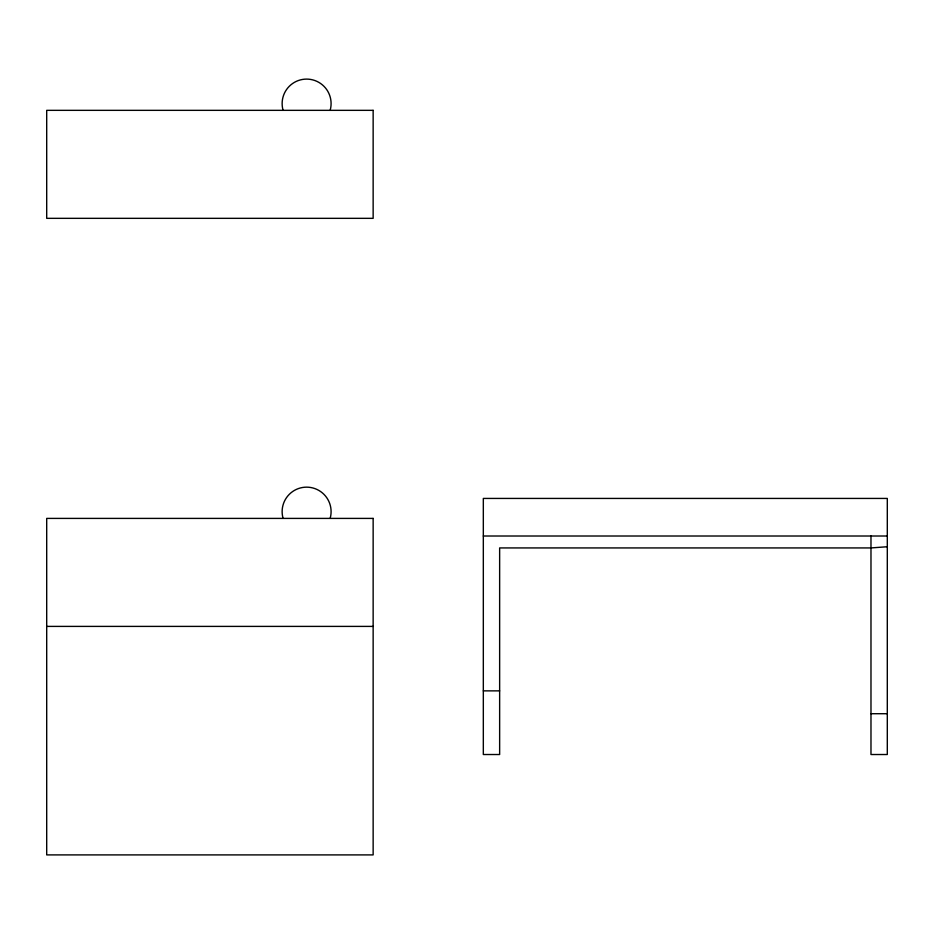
<?xml version="1.0" encoding="UTF-8"?>
<svg xmlns="http://www.w3.org/2000/svg" width="934" height="934" viewBox="0 0 934 934"><rect width="100%" height="100%" fill="white"/><g stroke="black" fill="none" stroke-linecap="round" stroke-linejoin="round"><path stroke-width="1.4" d="M887.3 546.74L870.978 547.931L499.643 547.931L499.643 754.52L483.322 754.52L483.322 498.429L887.3 498.429L887.3 754.52L870.978 754.52L870.978 536.011M483.322 536.011L887.3 536.011M46.7 626.399L373.145 626.399M483.322 690.868L499.643 690.868M870.978 713.716L887.3 713.716M282.967 517.973A24.482 24.482 0 0 1 306.621 487.151A24.482 24.482 0 0 1 330.262 517.973M282.967 109.908A24.482 24.482 0 0 1 306.621 79.098A24.482 24.482 0 0 1 330.262 109.908M373.145 110.34L46.7 110.34L46.7 218.334L373.145 218.334L373.145 110.34M373.145 518.405L46.7 518.405L46.7 854.902L373.145 854.902L373.145 518.405"/></g></svg>
